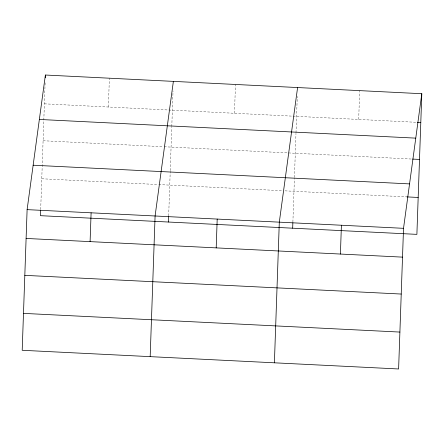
<?xml version="1.0" encoding="UTF-8"?>
<svg xmlns="http://www.w3.org/2000/svg" width="444" height="444" viewBox="0 0 444 444"><rect width="100%" height="100%" fill="white"/><g stroke="black" fill="none" stroke-linecap="round" stroke-linejoin="round"><path stroke-width="0.33" stroke-dasharray="2.22 1.67" d="M40.693 209.529L45.127 82.567M108.375 107.015L109.379 78.2M168.67 215.878L170.23 171.295M170.252 170.607L171.767 127.278M171.789 126.596L173.032 90.981M234.471 113.276L235.475 84.46M292.89 222.05L294.422 178.155M294.444 177.461L295.981 133.444M296.004 132.762L297.275 96.465M358.685 119.442L359.69 90.626M44.383 103.835L416.655 122.316M43.096 140.742L163.503 146.72M164.191 146.759L411.915 159.057M41.769 178.771L158.047 184.543M158.736 184.576L282.229 190.709M284.993 190.848L407.137 196.908"/><path stroke-width="0.67" d="M27.112 209.635L22.2 350.288L398.612 368.975L403.524 228.321L421.8 93.712L45.388 75.025L27.112 209.635L403.524 228.321M40.67 210.212L40.476 215.679L416.888 234.365L421.8 93.712M45.294 77.767L45.388 75.025M90.093 241.625L91.103 212.809M150.177 356.643L155.089 215.989L173.371 81.38M168.459 222.033L168.648 216.567M216.195 247.885L217.199 219.07M274.398 362.809L279.309 222.155L297.585 87.546M292.674 228.199L292.862 222.733M340.409 254.051L341.414 225.236M417.343 122.35L420.795 122.522M39.361 119.447L415.767 138.134M412.604 159.091L419.502 159.429M33.145 165.212L409.551 183.899M407.137 196.908L418.176 197.458M26.107 238.445L402.514 257.132M24.814 275.352L401.226 294.045M23.488 313.381L399.9 332.068"/></g></svg>
